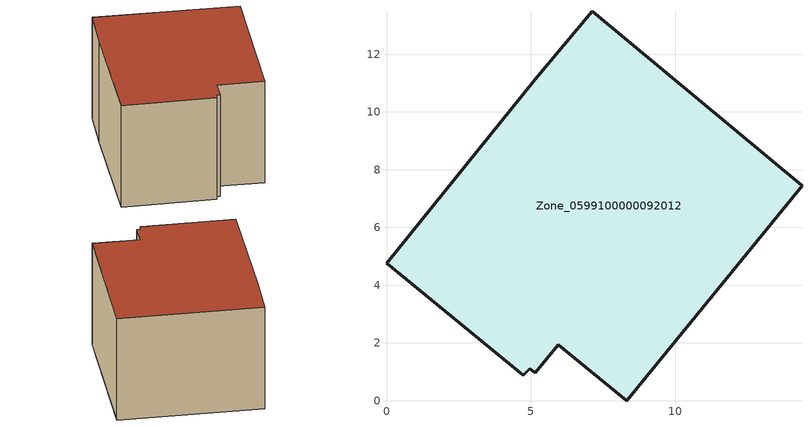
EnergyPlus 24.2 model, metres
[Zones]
Zone_0599100000092012
 floor ground (C_G): 5.15,0.96 4.95,1.1 4.74,0.88 0,4.76 5.14,11.13 7.13,13.49 14.39,7.45 8.31,0 5.94,1.94 z0
 wall outside (C_F): 8.31,0 14.39,7.45 7.13,13.49 5.14,11.13 0,4.76 4.74,0.88 4.95,1.1 5.15,0.96 5.94,1.94 8.31,0 z0:7.38
 roof outside (C_R): 4.95,1.1 5.15,0.96 5.94,1.94 8.31,0 14.39,7.45 7.13,13.49 5.14,11.13 0,4.76 4.74,0.88 z7.38
[BUILDING]
Pand.0599100000092012: North Axis=0; Terrain=City; Loads Convergence Tolerance Value=0.04; Temperature Convergence Tolerance Value=0.4; Solar Distribution=FullExterior; Maximum Number of Warmup Days=25; Minimum Number of Warmup Days=1
[Site:Location]
Rotterdam.The.Hague.AP_ZH_NLD Design_Conditions: Latitude=51.96; Longitude=4.45; Time Zone=1; Elevation=-4.5
[SITE:GROUNDTEMPERATURE:BUILDINGSURFACE]
18, 18, 18, 18, 18, 18, 18, 18, 18, 18, 18, 18
[MATERIAL] Thermal Absorptance=0.9; Solar Absorptance=0.7; Visible Absorptance=0.7
Name | Roughness | Thickness | Conductivity | Density | Specific Heat
G.TC.1946-1964 | MediumSmooth | 0.15 | 1 | 540 | 1210
F.TC.1946-1964 | Rough | 0.3 | 0.857143 | 1920 | 840
R.TC.1946-1964 | MediumRough | 0.2 | 0.235294 | 1500 | 1000
[CONSTRUCTION]
C_G: G.TC.1946-1964
C_F: F.TC.1946-1964
C_R: R.TC.1946-1964
[ZONE]
Zone_0599100000092012: Type=1; Multiplier=1; Ceiling Height=Autocalculate; Volume=Autocalculate; Floor Area=autocalculate; Part of Total Floor Area=Yes
[ZONEINFILTRATION:DESIGNFLOWRATE]
Infil_Zone_0599100000092012: Zone or ZoneList or Space or SpaceList=Zone_0599100000092012; Schedule=AlwaysOn; Design Flow Rate Calculation Method=Flow/Area; Flow Rate per Floor Area=0.003; Constant Term Coefficient=1; Temperature Term Coefficient=0; Velocity Term Coefficient=0; Velocity Squared Term Coefficient=0
[HVACTEMPLATE:ZONE:IDEALLOADSAIRSYSTEM]
Zone_0599100000092012: Maximum Heating Supply Air Temperature=50; Minimum Cooling Supply Air Temperature=13; Maximum Heating Supply Air Humidity Ratio=0.0156; Minimum Cooling Supply Air Humidity Ratio=0.0077; Heating Limit=NoLimit; Cooling Limit=NoLimit; Dehumidification Control Type=ConstantSensibleHeatRatio; Cooling Sensible Heat Ratio=0.7; Dehumidification Setpoint=60; Humidification Control Type=None; Humidification Setpoint=30; Outdoor Air Method=None; Outdoor Air Flow Rate per Person=0.00944; Outdoor Air Flow Rate per Zone Floor Area=0; Outdoor Air Flow Rate per Zone=0; Demand Controlled Ventilation Type=None; Outdoor Air Economizer Type=NoEconomizer; Heat Recovery Type=None; Sensible Heat Recovery Effectiveness=0.7; Latent Heat Recovery Effectiveness=0.65
[ZONECONTROL:THERMOSTAT]
ThermostatControl_Zone_0599100000092012: Zone or ZoneList=Zone_0599100000092012; Control Type Schedule=DualSetpointControlType; Control 1=Thermostat_Zone_0599100000092012; Temperature Difference Between Cutout And Setpoint=0
[THERMOSTATSETPOINT:DUALSETPOINT]
Thermostat_Zone_0599100000092012: Heating Setpoint Temperature Schedule=HeatingSetpoint_Zone_0599100000092012; Cooling Setpoint Temperature Schedule=CoolingSetpoint_Zone_0599100000092012
[SCHEDULE:COMPACT]
HeatingSetpoint_Zone_0599100000092012: Through: 12/31, For: AllDays, Until: 24:00, 21
CoolingSetpoint_Zone_0599100000092012: Through: 12/31, For: AllDays, Until: 24:00, 24
DualSetpointControlType: Through: 12/31, For: AllDays, Until: 24:00, 4
AlwaysOn: Through: 12/31, For: AllDays, Until: 24:00, 1
